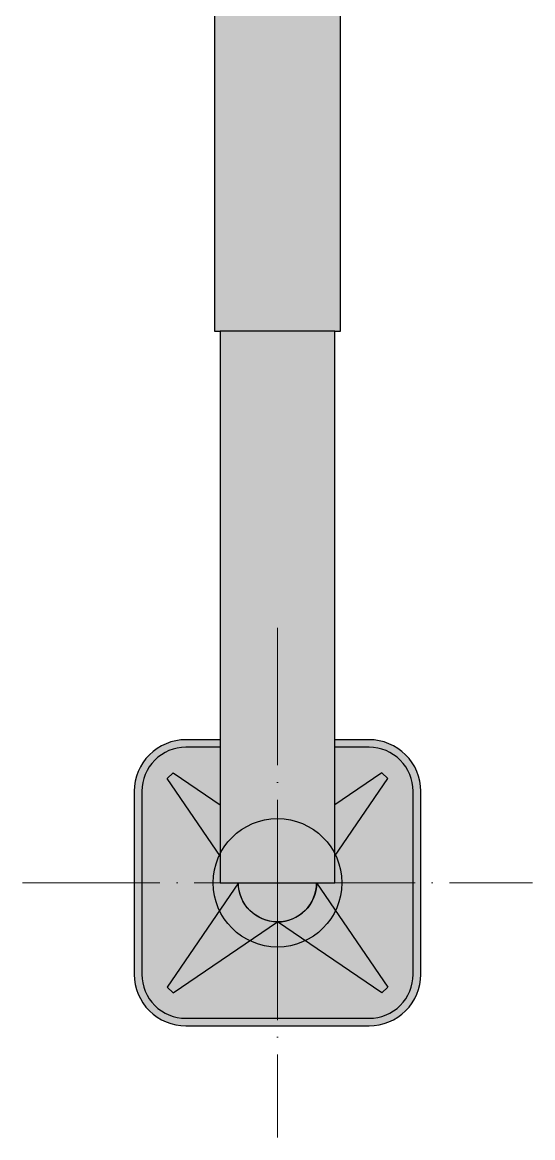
# Model space of a CAD drawing. Header units: millimetres. Extents: x 36329 to 47287, y -30710 to -18789.
# Drawn here: x 43115 to 44006, y -30710 to -28761 of the extents above; entities that cross this region are included whole.
import ezdxf

# ---------------------------------------------------------------- set-up
doc = ezdxf.new("R2010")
doc.units = ezdxf.units.MM
doc.set_wipeout_variables(frame=1)
doc.linetypes.add('ACAD_ISO04W100', pattern=[30, 24, -3, 0, -3])
doc.layers.add('LTM-1040-2.1', color=251, linetype='Continuous')
doc.layers.add('LTM-1040-2.1 Оси', color=254, linetype='ACAD_ISO04W100', lineweight=15)
doc.layers.add('LTM-1040-2.1 Штрих', color=41, linetype='Continuous', lineweight=15)

# ---------------------------------------------------------------- blocks, each defined once
blk = doc.blocks.new('BLOCK-20171129.17055701')
at = {"color": 0, "linetype": 'ByBlock', "lineweight": -2}
blk.add_wipeout([(-250, -160), (-250, -160), (-245.6, -187.7), (-232.9, -212.7), (-213.2, -232.6), (-188.2, -245.5), (-160.5, -250), (-160, -250), (160, -250), (160, -250), (187.7, -245.6), (212.7, -232.9), (232.6, -213.2), (245.5, -188.2), (250, -160.5), (250, -160), (250, 160), (250, 160), (245.6, 187.7), (232.9, 212.7), (213.2, 232.6), (188.2, 245.5), (160.5, 250), (160, 250), (-160, 250), (-160, 250), (-187.7, 245.6), (-212.7, 232.9), (-232.6, 213.2), (-245.5, 188.2), (-250, 160.5), (-250, 160)], dxfattribs=at)
at = {"layer": 'LTM-1040-2.1 Штрих'}
h = blk.add_hatch(color=253, dxfattribs=at)
h.dxf.hatch_style = 1
edge = h.paths.add_edge_path()
edge.add_line((-250, 160), (-250, -160))
edge.add_arc((-160, -160), 90, 180, 270)
edge.add_line((-160, -250), (160, -250))
edge.add_arc((160, -160), 90, 270, 360)
edge.add_line((250, -160), (250, 160))
edge.add_arc((160, 160), 90, 0, 90)
edge.add_line((160, 250), (-160, 250))
edge.add_arc((-160, 160), 90, 90, 180)
at = {"color": 0, "linetype": 'ByBlock', "lineweight": -2, "transparency": 16777216}
for points in [[(-250, 160), (-250, -160, 0.414214), (-160, -250), (160, -250, 0.414214), (250, -160), (250, 160, 0.414214), (160, 250), (-160, 250, 0.414214)], [(-236.8, 160), (-236.8, -160, 0.414214), (-160, -236.8), (160, -236.8, 0.414214), (236.8, -160), (236.8, 160, 0.414214), (160, 236.8), (-160, 236.8, 0.414214)], [(-182.1, 192.3), (-192.3, 182.1), (-68.3, 0, -0.414214), (0, 68.3)], [(182.1, 192.3), (192.3, 182.1), (68.3, 0, 0.414214), (0, 68.3)], [(-182.1, -192.3), (-192.3, -182.1), (-68.3, 0, 0.414214), (0, -68.3)], [(182.1, -192.3), (192.3, -182.1), (68.3, 0, -0.414214), (0, -68.3)]]:
    blk.add_lwpolyline(points, format="xyb", close=True, dxfattribs=at)
blk.add_circle((0, 0), 68.3, dxfattribs=at)
blk = doc.blocks.new('BLOCK-20171130.114841')
at = {"color": 0, "linetype": 'ByBlock', "lineweight": -2}
blk.add_wipeout([(-435.5, -110), (435.5, -110), (435.5, 110), (-435.5, 110)], dxfattribs=at)
at = {"layer": 'LTM-1040-2.1 Штрих'}
h = blk.add_hatch(color=256, dxfattribs=at)
h.dxf.hatch_style = 1
h.paths.add_polyline_path([(-435.5, 110), (-435.5, -110), (435.5, -110), (435.5, 110)])
at = {"color": 0, "linetype": 'ByBlock', "lineweight": -2, "transparency": 16777216}
blk.add_lwpolyline([(-435.5, 110), (-435.5, -110), (435.5, -110), (435.5, 110)], close=True, dxfattribs=at)
blk = doc.blocks.new('BLOCK-20171130.114844')
at = {"color": 0, "linetype": 'ByBlock', "lineweight": -2}
blk.add_wipeout([(-482, -100), (482, -100), (482, 100), (-482, 100)], dxfattribs=at)
at = {"layer": 'LTM-1040-2.1 Штрих'}
h = blk.add_hatch(color=253, dxfattribs=at)
h.dxf.hatch_style = 1
h.paths.add_polyline_path([(-482, 100), (-482, -100), (482, -100), (482, 100)])
at = {"color": 0, "linetype": 'ByBlock', "lineweight": -2, "transparency": 16777216}
blk.add_lwpolyline([(-482, 100), (-482, -100), (482, -100), (482, 100)], close=True, dxfattribs=at)
blk = doc.blocks.new('BLOCK-20171130.11485')
at = {"layer": 'LTM-1040-2.1 Штрих'}
h = blk.add_hatch(color=256, dxfattribs=at)
h.dxf.hatch_style = 1
edge = h.paths.add_edge_path()
edge.add_arc((0, 0), 112.2, 0, 360)
at = {"color": 0, "linetype": 'ByBlock', "lineweight": -2, "transparency": 16777216}
blk.add_circle((0, 0), 112.2, dxfattribs=at)
at = {"layer": 'LTM-1040-2.1 Оси', "ltscale": 10}
for p, q in [((0, 0), (0, 445.3)), ((-445.3, 0), (0, 0)), ((0, 0), (445.3, 0)), ((0, -445.3), (0, 0))]:
    blk.add_line(p, q, dxfattribs=at)
blk = doc.blocks.new('*U190')
at = {"linetype": 'ByBlock', "lineweight": -2}
blk.add_blockref('BLOCK-20171129.17055701', (3014, 3915.5), dxfattribs=at)
at = {"color": 0, "linetype": 'ByBlock', "lineweight": -2}
blk.add_blockref('BLOCK-20171130.114841', (1614.5, 3915.5), dxfattribs=at)
blk.add_blockref('BLOCK-20171130.114844', (2532, 3915.5), dxfattribs=at)
blk.add_blockref('BLOCK-20171130.11485', (3014, 3915.5), dxfattribs=at)

msp = doc.modelspace()

# ---------------------------------------------------------------- block references
at = {"layer": 'LTM-1040-2.1', "rotation": 270}
msp.add_blockref('*U190', (39644.9, -27250.7), dxfattribs=at)

doc.saveas('drawing.dxf')
